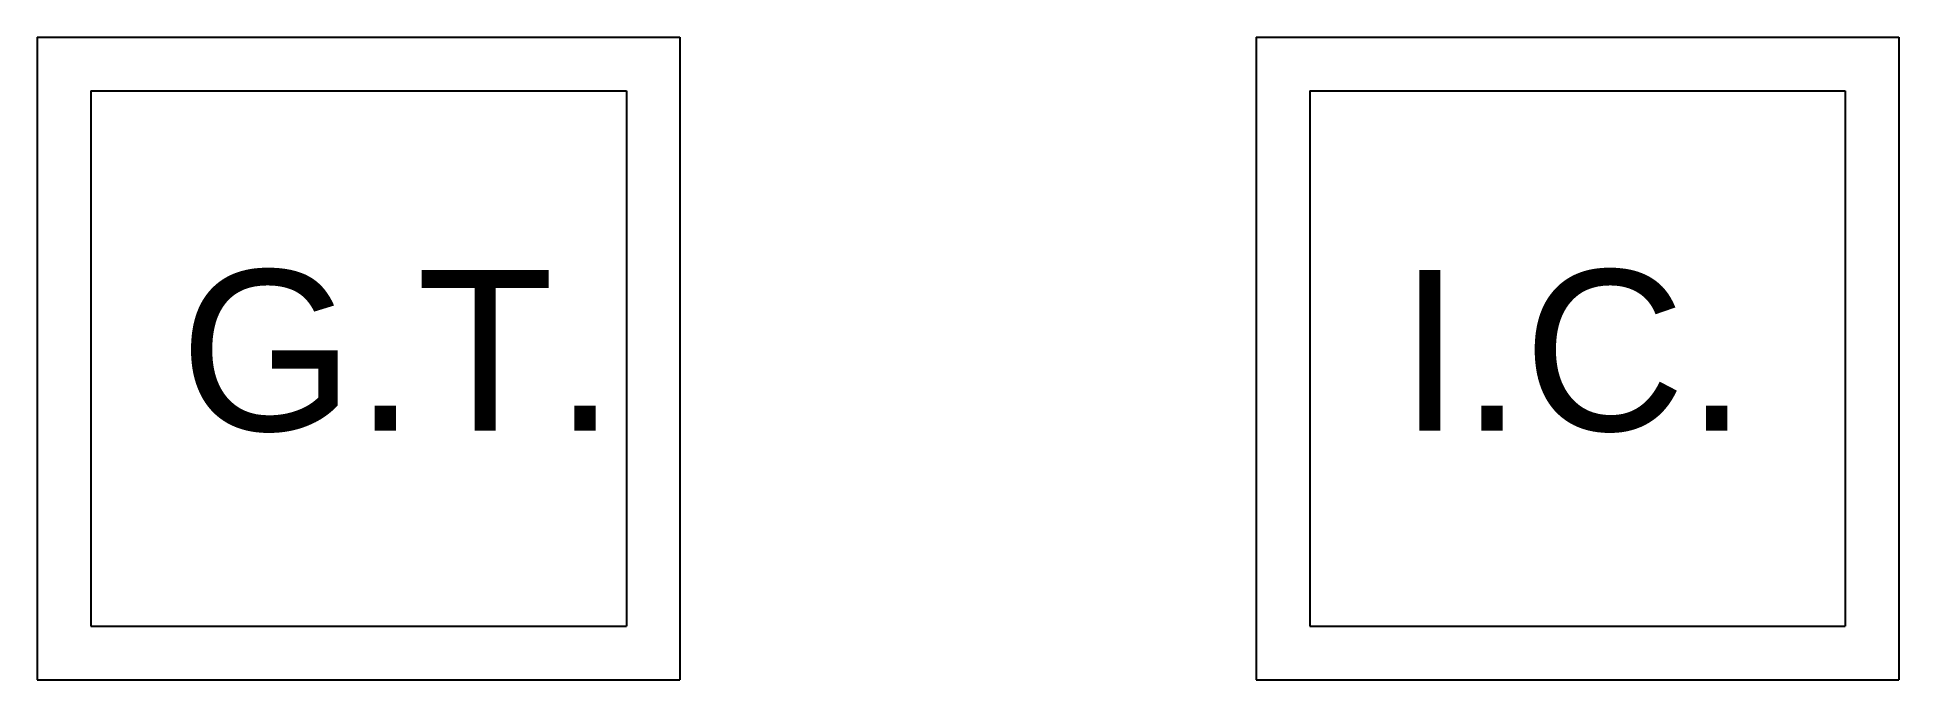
# Model space of a CAD drawing. Header units: feet. Extents: x 15.9 to 33.2, y 9.9 to 15.9.
import ezdxf

# ---------------------------------------------------------------- set-up
doc = ezdxf.new("R2010")
doc.units = ezdxf.units.FT
doc.header["$MEASUREMENT"] = 0
doc.layers.add('Gully_Trap', color=7, linetype='Continuous')
doc.layers.add('Insepction_Chamber', color=7, linetype='Continuous')
doc.styles.get("Standard").update_dxf_attribs({"font": 'arial.ttf'})

# ---------------------------------------------------------------- blocks, each defined once
blk = doc.blocks.new('Gully_Trap')
for p, q in [((-3, 6), (-3, 0)), ((-3, 6), (3, 6)), ((3, 6), (3, 0)), ((-2.5, 5.5), (-2.5, 0.5)), ((-2.5, 5.5), (2.5, 5.5)), ((2.5, 5.5), (2.5, 0.5)), ((-2.5, 0.5), (2.5, 0.5)), ((-3, 0), (3, 0))]:
    blk.add_line(p, q)
at = {"insert": (-1.67, 3.826), "char_height": 1.5, "attachment_point": 1}
blk.add_mtext_dynamic_manual_height_columns('G.T.', width=0.08416, gutter_width=1, heights=[0], dxfattribs=at)
blk = doc.blocks.new('Inspection_Chamber')
for p, q in [((-3, 6), (-3, 0)), ((-3, 6), (3, 6)), ((3, 6), (3, 0)), ((-2.5, 5.5), (-2.5, 0.5)), ((-2.5, 5.5), (2.5, 5.5)), ((2.5, 5.5), (2.5, 0.5)), ((-2.5, 0.5), (2.5, 0.5)), ((-3, 0), (3, 0))]:
    blk.add_line(p, q)
at = {"insert": (-1.67, 3.826), "char_height": 1.5, "attachment_point": 1}
blk.add_mtext_dynamic_manual_height_columns('I.C.', width=0.08416, gutter_width=1, heights=[0], dxfattribs=at)

msp = doc.modelspace()

# ---------------------------------------------------------------- block references
at = {"layer": 'Gully_Trap'}
msp.add_blockref('Gully_Trap', (18.867, 9.875), dxfattribs=at)
at = {"layer": 'Insepction_Chamber'}
msp.add_blockref('Inspection_Chamber', (30.247, 9.875), dxfattribs=at)

doc.saveas('drawing.dxf')
